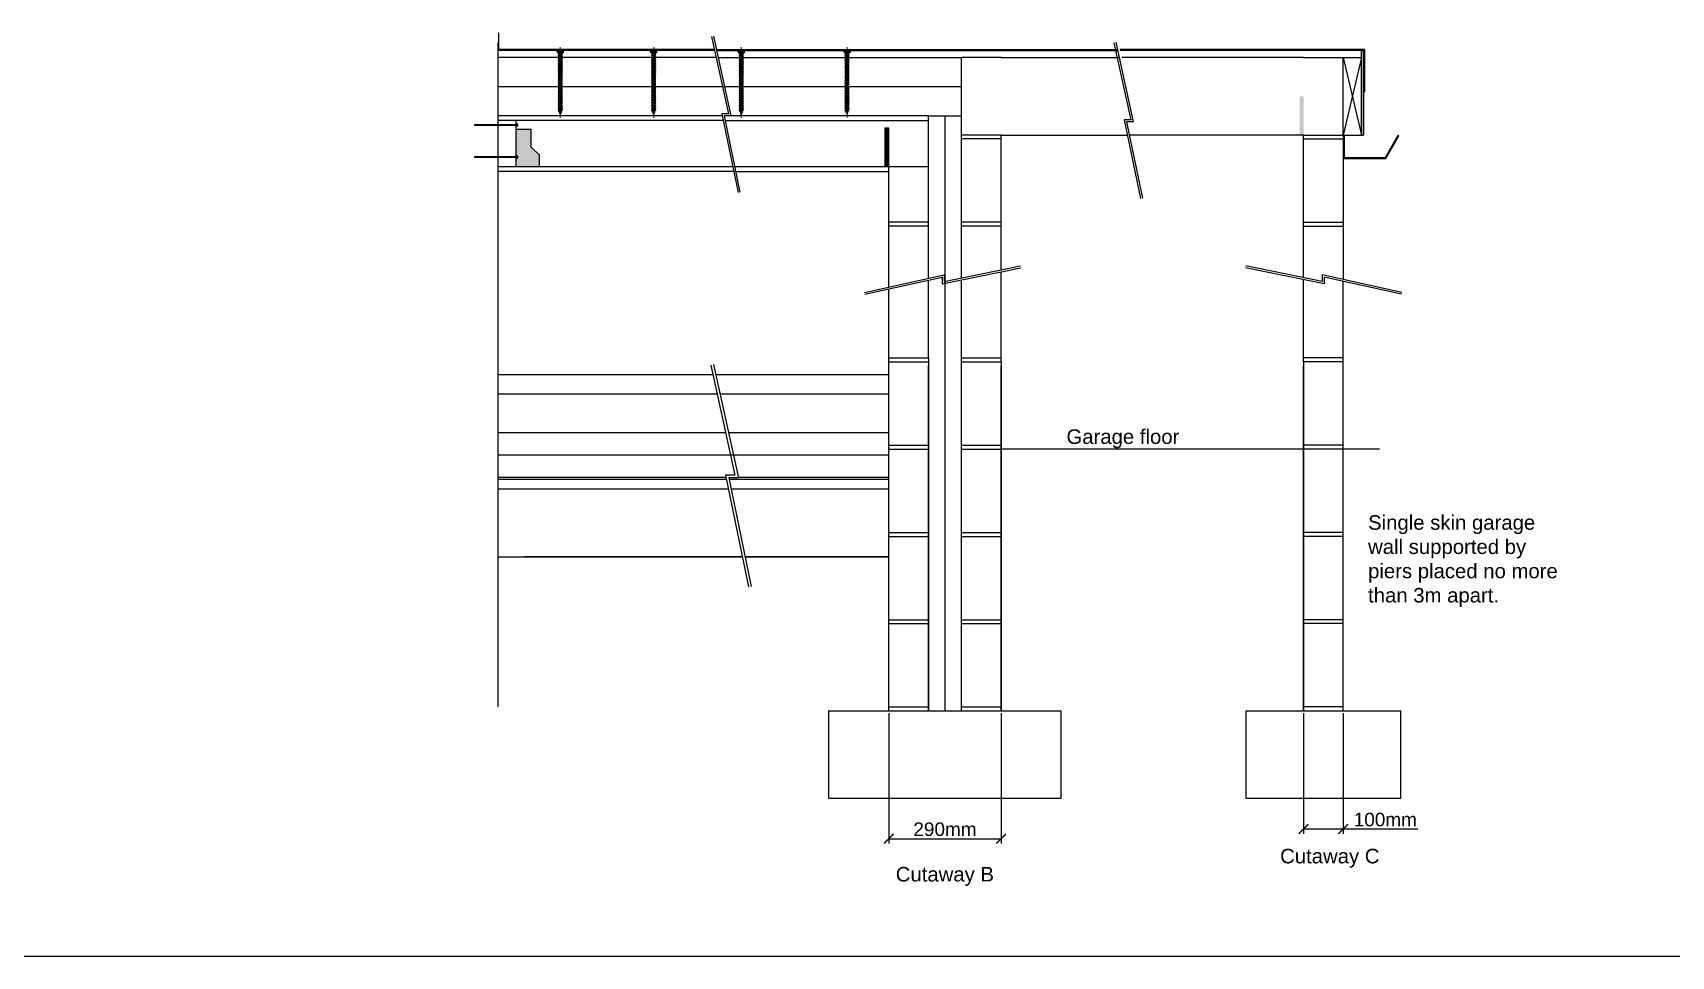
# Model space of a CAD drawing. Header units: millimetres. Extents: x -11841 to 102317, y -68819 to 40378.
# Drawn here: x 55095 to 63545, y -4065 to 698 of the extents above; entities that cross this region are included whole.
import ezdxf

# ---------------------------------------------------------------- set-up
doc = ezdxf.new("R2010")
doc.units = ezdxf.units.MM
doc.linetypes.add('CENTER', pattern=[50.8, 31.75, -6.35, 6.35, -6.35])
doc.layers.add('axis', color=40, linetype='CENTER', lineweight=13)
doc.styles.get("Standard").update_dxf_attribs({"font": 'Arial.ttf'})
doc.linetypes.add('BATTING', pattern='A,0.00254,-2.54,[134,ltypeshp.shx,S=2.54,R=0,X=-2.54,Y=0],-5.08,[134,ltypeshp.shx,S=2.54,R=180,X=2.54,Y=0],-2.54', length=10.16254)
doc.dimstyles.new('JRMStyle', dxfattribs={"dimtxt": 3.5, "dimasz": 2.5, "dimexe": 1.25, "dimexo": 0.625, "dimtad": 1, "dimdec": 0, "dimdsep": 46, "dimtxsty": 'Standard', "dimblk": 'ARCHTICK', "dimblk1": 'ARCHTICK', "dimblk2": 'ARCHTICK', "dimcen": 2.5, "dimadec": 0, "dimazin": 0, "dimtfac": 1, "dimtdec": 0, "dimtmove": 0, "dimatfit": 3, "dimldrblk": 'ARCHTICK', "dimfxl": 1, "dimarcsym": 0})

# ---------------------------------------------------------------- blocks, each defined once
blk = doc.blocks.new('нагель 100мм')
for p, q in [((-5.5, 3), (5.5, 3)), ((-5.5, 2), (-5.5, 3)), ((-5.5, 2), (5.5, 2)), ((-5.5, 2), (-4.3, 0)), ((-4.3, 0), (4.3, 0)), ((-3.8, -1.5), (3.7, 0)), ((-2.5, -0.7), (1.3, 0)), ((-2.5, -0.7), (-2.5, 0)), ((2.5, -0.7), (3.8, 0)), ((2.5, -0.2), (2.5, 0)), ((5.5, 2), (4.3, 0)), ((5.5, 2), (5.5, 3)), ((-3.8, -1.5), (-2.5, -0.7)), ((-3.8, -1.5), (-2.5, -1.7)), ((-3.8, -4.4), (3.7, -2.9)), ((-3.8, -4.4), (-2.5, -3.6)), ((-3.8, -4.4), (-2.5, -4.6)), ((-3.8, -7.2), (3.7, -5.8)), ((-3.8, -7.2), (-2.5, -6.5)), ((-3.8, -7.2), (-2.5, -7.5)), ((-3.8, -10.1), (3.7, -8.7)), ((-3.8, -10.1), (-2.5, -9.4)), ((-3.8, -10.1), (-2.5, -10.4)), ((-3.8, -13), (3.7, -11.6)), ((-3.8, -13), (-2.5, -12.3)), ((-3.8, -13), (-2.5, -13.3)), ((-3.8, -15.9), (3.7, -14.5)), ((-3.8, -15.9), (-2.5, -15.2)), ((-3.8, -15.9), (-2.5, -16.1)), ((-3.8, -18.8), (3.7, -17.3)), ((-3.8, -18.8), (-2.5, -18.1)), ((-3.8, -18.8), (-2.5, -19)), ((-3.8, -21.7), (3.7, -20.2)), ((-3.8, -21.7), (-2.5, -20.9)), ((-3.8, -21.7), (-2.5, -21.9)), ((-3.8, -24.6), (3.7, -23.1)), ((-3.8, -24.6), (-2.5, -23.8)), ((-3.8, -24.6), (-2.5, -24.8)), ((-3.8, -27.4), (3.7, -26)), ((-3.8, -27.4), (-2.5, -26.7)), ((-3.8, -27.4), (-2.5, -27.7)), ((-2.5, -1.7), (2.5, -0.7)), ((-2.5, -3.6), (-2.5, -1.7)), ((-2.5, -3.6), (2.5, -2.7)), ((-2.5, -4.6), (2.5, -3.6)), ((-2.5, -6.5), (-2.5, -4.6)), ((-2.5, -6.5), (2.5, -5.6)), ((-2.5, -7.5), (2.5, -6.5)), ((-2.5, -9.4), (-2.5, -7.5)), ((-2.5, -9.4), (2.5, -8.4)), ((-2.5, -10.4), (2.5, -9.4)), ((-2.5, -12.3), (-2.5, -10.4)), ((-2.5, -12.3), (2.5, -11.3)), ((-2.5, -13.3), (2.5, -12.3)), ((-2.5, -15.2), (-2.5, -13.3)), ((-2.5, -15.2), (2.5, -14.2)), ((-2.5, -16.1), (2.5, -15.2)), ((-2.5, -18.1), (-2.5, -16.1)), ((-2.5, -18.1), (2.5, -17.1)), ((-2.5, -19), (2.5, -18.1)), ((-2.5, -20.9), (-2.5, -19)), ((-2.5, -20.9), (2.5, -20)), ((-2.5, -21.9), (2.5, -20.9)), ((-2.5, -23.8), (-2.5, -21.9)), ((-2.5, -23.8), (2.5, -22.9)), ((-2.5, -24.8), (2.5, -23.8)), ((-2.5, -26.7), (-2.5, -24.8)), ((-2.5, -26.7), (2.5, -25.8)), ((-2.5, -27.7), (2.5, -26.7)), ((-2.5, -29.6), (-2.5, -27.7)), ((2.5, -2.7), (2.5, -0.7)), ((2.5, -2.7), (3.7, -2.9)), ((2.5, -3.6), (3.7, -2.9)), ((2.5, -5.6), (2.5, -3.6)), ((2.5, -5.6), (3.7, -5.8)), ((2.5, -6.5), (3.7, -5.8)), ((2.5, -8.4), (2.5, -6.5)), ((2.5, -8.4), (3.7, -8.7)), ((2.5, -9.4), (3.7, -8.7)), ((2.5, -11.3), (2.5, -9.4)), ((2.5, -11.3), (3.7, -11.6)), ((2.5, -12.3), (3.7, -11.6)), ((2.5, -14.2), (2.5, -12.3)), ((2.5, -14.2), (3.7, -14.5)), ((2.5, -15.2), (3.7, -14.5)), ((2.5, -17.1), (2.5, -15.2)), ((2.5, -17.1), (3.7, -17.3)), ((2.5, -18.1), (3.7, -17.3)), ((2.5, -20), (2.5, -18.1)), ((2.5, -20), (3.7, -20.2)), ((2.5, -20.9), (3.7, -20.2)), ((2.5, -22.9), (2.5, -20.9)), ((2.5, -22.9), (3.7, -23.1)), ((2.5, -23.8), (3.7, -23.1)), ((2.5, -25.8), (2.5, -23.8)), ((2.5, -25.8), (3.7, -26)), ((2.5, -26.7), (3.7, -26)), ((2.5, -28.6), (2.5, -26.7)), ((-3.8, -30.3), (3.7, -28.9)), ((-3.8, -30.3), (-2.5, -29.6)), ((-3.8, -30.3), (-2.5, -30.6)), ((-3.8, -33.2), (3.7, -31.8)), ((-3.8, -33.2), (-2.5, -32.5)), ((-3.8, -33.2), (-2.5, -33.5)), ((-3.8, -36.1), (3.7, -34.7)), ((-3.8, -36.1), (-2.5, -35.4)), ((-3.8, -36.1), (-2.5, -36.3)), ((-3.8, -39), (3.7, -37.5)), ((-3.8, -39), (-2.5, -38.3)), ((-3.8, -39), (-2.5, -39.2)), ((-3.8, -41.9), (3.7, -40.4)), ((-3.8, -41.9), (-2.5, -41.2)), ((-3.8, -41.9), (-2.5, -42.1)), ((-3.8, -44.8), (3.7, -43.3)), ((-3.8, -44.8), (-2.5, -44)), ((-3.8, -44.8), (-2.5, -45)), ((-3.8, -47.7), (3.7, -46.2)), ((-3.8, -47.7), (-2.5, -46.9)), ((-3.8, -47.7), (-2.5, -47.9)), ((-3.8, -50.5), (3.7, -49.1)), ((-3.8, -50.5), (-2.5, -49.8)), ((-3.8, -50.5), (-2.5, -50.8)), ((-3.8, -53.4), (3.7, -52)), ((-3.8, -53.4), (-2.5, -52.7)), ((-3.8, -53.4), (-2.5, -53.7)), ((-3.8, -56.3), (3.7, -54.9)), ((-3.8, -56.3), (-2.5, -55.6)), ((-3.8, -56.3), (-2.5, -56.6)), ((-2.5, -29.6), (2.5, -28.6)), ((-2.5, -30.6), (2.5, -29.6)), ((-2.5, -32.5), (-2.5, -30.6)), ((-2.5, -32.5), (2.5, -31.5)), ((-2.5, -33.5), (2.5, -32.5)), ((-2.5, -35.4), (-2.5, -33.5)), ((-2.5, -35.4), (2.5, -34.4)), ((-2.5, -36.3), (2.5, -35.4)), ((-2.5, -38.3), (-2.5, -36.3)), ((-2.5, -38.3), (2.5, -37.3)), ((-2.5, -39.2), (2.5, -38.3)), ((-2.5, -41.2), (-2.5, -39.2)), ((-2.5, -41.2), (2.5, -40.2)), ((-2.5, -42.1), (2.5, -41.2)), ((-2.5, -44), (-2.5, -42.1)), ((-2.5, -44), (2.5, -43.1)), ((-2.5, -45), (2.5, -44)), ((-2.5, -46.9), (-2.5, -45)), ((-2.5, -46.9), (2.5, -46)), ((-2.5, -47.9), (2.5, -46.9)), ((-2.5, -49.8), (-2.5, -47.9)), ((-2.5, -49.8), (2.5, -48.9)), ((-2.5, -50.8), (2.5, -49.8)), ((-2.5, -52.7), (-2.5, -50.8)), ((-2.5, -52.7), (2.5, -51.7)), ((-2.5, -53.7), (2.5, -52.7)), ((-2.5, -55.6), (-2.5, -53.7)), ((-2.5, -55.6), (2.5, -54.6)), ((-2.5, -56.6), (2.5, -55.6)), ((2.5, -28.6), (3.7, -28.9)), ((2.5, -29.6), (3.7, -28.9)), ((2.5, -31.5), (2.5, -29.6)), ((2.5, -31.5), (3.7, -31.8)), ((2.5, -32.5), (3.7, -31.8)), ((2.5, -34.4), (2.5, -32.5)), ((2.5, -34.4), (3.7, -34.7)), ((2.5, -35.4), (3.7, -34.7)), ((2.5, -37.3), (2.5, -35.4)), ((2.5, -37.3), (3.7, -37.5)), ((2.5, -38.3), (3.7, -37.5)), ((2.5, -40.2), (2.5, -38.3)), ((2.5, -40.2), (3.7, -40.4)), ((2.5, -41.2), (3.7, -40.4)), ((2.5, -43.1), (2.5, -41.2)), ((2.5, -43.1), (3.7, -43.3)), ((2.5, -44), (3.7, -43.3)), ((2.5, -46), (2.5, -44)), ((2.5, -46), (3.7, -46.2)), ((2.5, -46.9), (3.7, -46.2)), ((2.5, -48.9), (2.5, -46.9)), ((2.5, -48.9), (3.7, -49.1)), ((2.5, -49.8), (3.7, -49.1)), ((2.5, -51.7), (2.5, -49.8)), ((2.5, -51.7), (3.7, -52)), ((2.5, -52.7), (3.7, -52)), ((2.5, -54.6), (2.5, -52.7)), ((2.5, -54.6), (3.7, -54.9)), ((2.5, -55.6), (3.7, -54.9)), ((2.5, -57.5), (2.5, -55.6)), ((-3.8, -59.2), (3.7, -57.8)), ((-3.8, -59.2), (-2.5, -58.5)), ((-3.8, -59.2), (-2.5, -59.4)), ((-3.8, -62.1), (3.7, -60.6)), ((-3.8, -62.1), (-2.5, -61.4)), ((-3.8, -62.1), (-2.5, -62.3)), ((-3.8, -65), (3.7, -63.5)), ((-3.8, -65), (-2.5, -64.3)), ((-3.8, -65), (-2.5, -65.2)), ((-3.8, -67.9), (3.7, -66.4)), ((-3.8, -67.9), (-2.5, -67.1)), ((-3.8, -67.9), (-2.5, -68.1)), ((-3.8, -70.7), (3.7, -69.3)), ((-3.8, -70.7), (-2.5, -70)), ((-3.8, -70.7), (-2.5, -71)), ((-3.8, -73.6), (3.7, -72.2)), ((-3.8, -73.6), (-2.5, -72.9)), ((-3.8, -73.6), (-2.5, -73.9)), ((-3.8, -76.5), (3.7, -75.1)), ((-3.8, -76.5), (-2.5, -75.8)), ((-3.8, -76.5), (-2.5, -76.8)), ((-3.8, -79.4), (3.7, -78)), ((-3.8, -79.4), (-2.5, -78.7)), ((-3.8, -79.4), (-2.5, -79.6)), ((-3.8, -82.3), (3.7, -80.8)), ((-3.8, -82.3), (-2.5, -81.6)), ((-3.8, -82.3), (-2.5, -82.5)), ((-3.8, -85.2), (3.7, -83.7)), ((-3.8, -85.2), (-2.5, -84.5)), ((-2.5, -58.5), (-2.5, -56.6)), ((-2.5, -58.5), (2.5, -57.5)), ((-2.5, -59.4), (2.5, -58.5)), ((-2.5, -61.4), (-2.5, -59.4)), ((-2.5, -61.4), (2.5, -60.4)), ((-2.5, -62.3), (2.5, -61.4)), ((-2.5, -64.3), (-2.5, -62.3)), ((-2.5, -64.3), (2.5, -63.3)), ((-2.5, -65.2), (2.5, -64.3)), ((-2.5, -67.1), (-2.5, -65.2)), ((-2.5, -67.1), (2.5, -66.2)), ((-2.5, -68.1), (2.5, -67.1)), ((-2.5, -70), (-2.5, -68.1)), ((-2.5, -70), (2.5, -69.1)), ((-2.5, -71), (2.5, -70)), ((-2.5, -72.9), (-2.5, -71)), ((-2.5, -72.9), (2.5, -71.9)), ((-2.5, -73.9), (2.5, -72.9)), ((-2.5, -75.8), (-2.5, -73.9)), ((-2.5, -75.8), (2.5, -74.8)), ((-2.5, -76.8), (2.5, -75.8)), ((-2.5, -78.7), (-2.5, -76.8)), ((-2.5, -78.7), (2.5, -77.7)), ((-2.5, -79.6), (2.5, -78.7)), ((-2.5, -81.6), (-2.5, -79.6)), ((-2.5, -81.6), (2.5, -80.6)), ((-2.5, -82.5), (2.5, -81.6)), ((-2.5, -84.5), (-2.5, -82.5)), ((-2.5, -84.5), (2.5, -83.5)), ((-2.5, -85.4), (2.5, -84.5)), ((2.5, -57.5), (3.7, -57.8)), ((2.5, -58.5), (3.7, -57.8)), ((2.5, -60.4), (2.5, -58.5)), ((2.5, -60.4), (3.7, -60.6)), ((2.5, -61.4), (3.7, -60.6)), ((2.5, -63.3), (2.5, -61.4)), ((2.5, -63.3), (3.7, -63.5)), ((2.5, -64.3), (3.7, -63.5)), ((2.5, -66.2), (2.5, -64.3)), ((2.5, -66.2), (3.7, -66.4)), ((2.5, -67.1), (3.7, -66.4)), ((2.5, -69.1), (2.5, -67.1)), ((2.5, -69.1), (3.7, -69.3)), ((2.5, -70), (3.7, -69.3)), ((2.5, -71.9), (2.5, -70)), ((2.5, -71.9), (3.7, -72.2)), ((2.5, -72.9), (3.7, -72.2)), ((2.5, -74.8), (2.5, -72.9)), ((2.5, -74.8), (3.7, -75.1)), ((2.5, -75.8), (3.7, -75.1)), ((2.5, -77.7), (2.5, -75.8)), ((2.5, -77.7), (3.7, -78)), ((2.5, -78.7), (3.7, -78)), ((2.5, -80.6), (2.5, -78.7)), ((2.5, -80.6), (3.7, -80.8)), ((2.5, -81.6), (3.7, -80.8)), ((2.5, -83.5), (2.5, -81.6)), ((2.5, -83.5), (3.7, -83.7)), ((2.5, -84.5), (3.7, -83.7)), ((2.5, -86.4), (2.5, -84.5)), ((-3.8, -85.2), (-2.5, -85.4)), ((-3.8, -88.1), (3.7, -86.6)), ((-3.8, -88.1), (-2.5, -87.3)), ((-3.8, -88.1), (-2.5, -88.3)), ((-3.8, -91), (3.7, -89.5)), ((-3.8, -91), (-2.5, -90.2)), ((-3.8, -91), (-2.5, -91.2)), ((-3.8, -93.8), (3.7, -92.4)), ((-3.8, -93.8), (-2.5, -93.1)), ((-3.8, -93.8), (-2.5, -94.1)), ((-3.8, -96.7), (3.7, -95.3)), ((-3.8, -96.7), (-2.5, -96)), ((-3.8, -96.7), (-2.5, -97)), ((-3.8, -99.6), (3.7, -98.2)), ((-3.8, -99.6), (-2.5, -98.9)), ((-3.8, -99.6), (-2.5, -99.9)), ((-2.5, -87.3), (-2.5, -85.4)), ((-2.5, -87.3), (2.5, -86.4)), ((-2.5, -88.3), (2.5, -87.3)), ((-2.5, -90.2), (-2.5, -88.3)), ((-2.5, -90.2), (2.5, -89.3)), ((-2.5, -91.2), (2.5, -90.2)), ((-2.5, -93.1), (-2.5, -91.2)), ((-2.5, -93.1), (2.5, -92.2)), ((-2.5, -94.1), (2.5, -93.1)), ((-2.5, -96), (-2.5, -94.1)), ((-2.5, -96), (2.5, -95)), ((-2.5, -97), (2.5, -96)), ((-2.5, -98.4), (-2.5, -97)), ((-2.5, -98.9), (2.5, -97.9)), ((-2.5, -98.4), (-2.4, -98.9)), ((-2.5, -99.9), (2.5, -98.9)), ((-2.1, -99.8), (-1.4, -101.8)), ((-2, -102.2), (2.4, -101.3)), ((-2, -102.2), (-0.7, -101.4)), ((-2, -102.2), (-0.7, -102.4)), ((-1.3, -102.3), (0, -106.4)), ((-0.7, -101.4), (1.1, -101.1)), ((-0.7, -102.4), (1.1, -102)), ((0, -106.4), (1.4, -101.9)), ((1.1, -101.1), (2.4, -101.3)), ((1.1, -102), (2.4, -101.3)), ((1.6, -101.2), (2.3, -98.9)), ((2.5, -86.4), (3.7, -86.6)), ((2.5, -87.3), (3.7, -86.6)), ((2.5, -89.3), (2.5, -87.3)), ((2.5, -89.3), (3.7, -89.5)), ((2.5, -90.2), (3.7, -89.5)), ((2.5, -92.2), (2.5, -90.2)), ((2.5, -92.2), (3.7, -92.4)), ((2.5, -93.1), (3.7, -92.4)), ((2.5, -95.5), (2.5, -93.1)), ((2.5, -95), (3.7, -95.3)), ((2.5, -96), (3.7, -95.3)), ((2.5, -97.9), (2.5, -96)), ((2.5, -97.9), (3.7, -98.2)), ((2.5, -98.9), (3.7, -98.2)), ((2.5, -98.4), (2.5, -98.4))]:
    blk.add_line(p, q)
at = {"layer": 'axis', "ltscale": 10}
blk.add_line((0, 9.8), (0, -111.4), dxfattribs=at)
blk = doc.blocks.new('*U34')
for points in [[(0, 2.1), (-212.6, 2.1), (-213.5, 0), (-212.6, -2.1), (0, -2.1)], [(-148.5, 2.4), (-198.5, 2.4), (-198.5, -2.4), (-148.5, -2.4)], [(0, 2.6), (-10, 2.6), (-10, -2.6), (0, -2.6)], [(0, -9), (2, -9), (2, 9), (0, 9)], [(2.5, 10), (2, 10), (2, -9.9), (2.5, -9.9)], [(2.5, -10), (3.5, -5), (3.5, 5), (2.5, 10)], [(3.5, -5), (4.5, -5), (4.5, 5), (3.5, 5)]]:
    blk.add_lwpolyline(points, close=True)
blk.add_lwpolyline([(4.5, 4), (7.7, 4, -0.819483), (7.7, 2), (4.5, 2), (7.7, 2, -0.414585), (7.7, -2), (4.5, -2), (7.7, -2, -0.838855), (7.7, -4), (4.5, -4), (4.5, 4)], format="xyb")
for points in [[(8.5, 3), (8.5, -3)], [(-212.6, 0), (-212.6, -2.1)]]:
    blk.add_lwpolyline(points)
blk.add_spline([(-212.6, 2.1), (-199.1, 0.7), (-212.6, 0), (-213.5, 0)], degree=3)
blk = doc.blocks.new('_ArchTick')
at = {"color": 0, "linetype": 'ByBlock', "const_width": 0.15}
blk.add_lwpolyline([(-0.5, -0.5), (0.5, 0.5)], dxfattribs=at)
blk = doc.blocks.new('*D48')
at = {"color": 0, "lineweight": -2, "transparency": 16777216}
for p, q in [((59509.5, -2812.3), (59509.5, -3484.1)), ((60089.5, -2812.3), (60089.5, -3484.1)), ((59509.5, -3459.1), (60089.5, -3459.1))]:
    blk.add_line(p, q, dxfattribs=at)
at = {"layer": 'Defpoints', "color": 0, "transparency": 16777216}
for p in [(59509.5, -2799.8), (60089.5, -2799.8), (60089.5, -3459.1)]:
    blk.add_point(p, dxfattribs=at)
at = {"color": 0, "lineweight": -2, "transparency": 16777216, "xscale": 50, "yscale": 50, "zscale": 50, "rotation": 180}
blk.add_blockref('_ArchTick', (59509.5, -3459.1), dxfattribs=at)
at = {"color": 0, "lineweight": -2, "transparency": 16777216, "xscale": 50, "yscale": 50, "zscale": 50}
blk.add_blockref('_ArchTick', (60089.5, -3459.1), dxfattribs=at)
at = {"color": 0, "transparency": 16777216, "insert": (59799.5, -3410.8), "char_height": 70, "attachment_point": 5}
blk.add_mtext('290mm', dxfattribs=at)
blk = doc.blocks.new('*D55')
at = {"color": 0, "lineweight": -2, "ltscale": 0.58, "transparency": 16777216}
for p, q in [((61648.9, -2812.3), (61648.9, -3434.1)), ((61853.9, -2812.3), (61853.9, -3434.1)), ((61648.9, -3409.1), (61853.9, -3409.1)), ((61853.9, -3409.1), (62238, -3409.1))]:
    blk.add_line(p, q, dxfattribs=at)
at = {"layer": 'Defpoints', "color": 0, "ltscale": 0.58, "transparency": 16777216}
for p in [(61648.9, -2799.8), (61853.9, -2799.8), (61853.9, -3409.1)]:
    blk.add_point(p, dxfattribs=at)
at = {"color": 0, "lineweight": -2, "ltscale": 0.58, "transparency": 16777216, "xscale": 50, "yscale": 50, "zscale": 50, "rotation": 180}
blk.add_blockref('_ArchTick', (61648.9, -3409.1), dxfattribs=at)
at = {"color": 0, "lineweight": -2, "ltscale": 0.58, "transparency": 16777216, "xscale": 50, "yscale": 50, "zscale": 50}
blk.add_blockref('_ArchTick', (61853.9, -3409.1), dxfattribs=at)
at = {"color": 0, "ltscale": 0.58, "transparency": 16777216, "insert": (62070.9, -3360.9), "char_height": 70, "attachment_point": 5}
blk.add_mtext('100mm', dxfattribs=at)

msp = doc.modelspace()

# ---------------------------------------------------------------- hatches: boundary and pattern name
h = msp.add_hatch(color=251)
h.dxf.hatch_style = 1
h.paths.add_polyline_path([(61648.9, 369.9), (61628.9, 369.9), (61628.9, 169.9), (61648.9, 169.9)])
h = msp.add_hatch(color=251)
h.dxf.hatch_style = 1
h.paths.add_polyline_path([(57665.3, 108.3), (57665.3, 199.9), (57587.7, 199.9), (57587.7, 5.9), (57707.7, 5.9), (57707.7, 65.9)])
h = msp.add_hatch()
h.set_pattern_fill('ANGLE')
h.set_pattern_definition([(0, (-6757.935, -512.339), (0, 6.985), [5.08, -1.905]), (90, (-6757.935, -512.339), (-6.985, 4e-16), [5.08, -1.905])])
h.paths.add_polyline_path([(59509.5, 205.9), (59489.5, 205.9), (59489.5, 5.9), (59509.5, 5.9)])
h = msp.add_hatch(color=251)
h.dxf.hatch_style = 1
h.paths.add_polyline_path([(59509.5, 205.9), (59489.5, 205.9), (59489.5, 5.9), (59509.5, 5.9)])

# ---------------------------------------------------------------- linework, layer by layer
at = {"linetype": 'BATTING', "ltscale": 0.7}
for p, q in [((57498.7, 610.9), (57498.7, 697.6)), ((57493.7, 419.9), (59884.5, 419.9))]:
    msp.add_line(p, q, dxfattribs=at)
for p, q in [((58595.8, 677.6), (58683.1, 278.8)), ((58605.5, 679.8), (58695.8, 268.8)), ((57493.7, 647.3), (57493.7, -2779.2)), ((58611.5, 605.9), (57493.7, 605.9)), ((58610.4, 610.9), (57498.7, 610.9)), ((58620.7, 610.9), (60693.1, 610.9)), ((58621.8, 605.9), (60693.1, 605.9)), ((60671.1, 646.5), (60758.4, 247.7)), ((60680.8, 648.6), (60771.1, 237.7)), ((61957.9, 605.9), (60703.4, 605.9)), ((61947.9, 605.9), (61947.9, 169.9)), ((58619.4, 569.9), (57493.7, 569.9)), ((58629.7, 569.9), (59884.5, 569.9)), ((58632.5, 569.9), (58629.7, 569.9)), ((59884.5, -18.1), (59884.5, 569.9)), ((60089.5, 569.9), (59884.5, 569.9)), ((60089.5, 569.9), (60701, 569.9)), ((61648.9, 569.9), (60711.3, 569.9)), ((61648.9, 569.9), (61947.9, 569.9)), ((58650.7, 269.9), (57493.7, 269.9)), ((58683.1, 278.8), (58648.9, 278.8)), ((58648.9, 278.8), (58732.6, -125.9)), ((58695.8, 268.8), (58661.1, 268.8)), ((58661.1, 268.8), (58742.4, -123.9)), ((59714.5, 269.9), (58695.8, 268.8)), ((59714.5, 245.9), (59714.5, 269.9)), ((58655.7, 245.9), (57493.7, 245.9)), ((57587.7, 5.9), (57587.7, 245.9)), ((57587.7, 199.9), (57665.3, 199.9)), ((57587.7, 5.9), (57587.7, 199.9)), ((57665.3, 108.3), (57665.3, 199.9)), ((58665.9, 245.9), (59714.5, 245.9)), ((59509.5, 205.9), (59489.5, 205.9)), ((59489.5, 205.9), (59489.5, 5.9)), ((59509.5, 5.9), (59509.5, 205.9)), ((59714.5, 5.9), (59714.5, 245.9)), ((60089.5, 169.9), (59884.5, 169.9)), ((60089.5, 149.9), (60089.5, 169.9)), ((60089.5, 169.9), (60740.2, 169.9)), ((60758.4, 247.7), (60724.1, 247.7)), ((60724.1, 247.7), (60807.9, -157.1)), ((60771.1, 237.7), (60736.4, 237.7)), ((60736.4, 237.7), (60817.7, -155.1)), ((61648.9, 169.9), (60750.4, 169.9)), ((61648.9, 169.9), (61853.9, 169.9)), ((61648.9, 149.9), (61648.9, 169.9)), ((57707.7, 65.9), (57665.3, 108.3)), ((60089.5, 149.9), (59884.5, 149.9)), ((60089.5, -18.1), (60089.5, 149.9)), ((61648.9, 149.9), (61853.9, 149.9)), ((61648.9, -18.1), (61648.9, 149.9)), ((58705.3, 5.9), (57493.7, 5.9)), ((57707.7, 5.9), (57587.7, 5.9)), ((57707.7, 5.9), (57707.7, 65.9)), ((59714.5, 5.9), (58715.5, 5.9)), ((59509.5, 5.9), (58715.5, 5.9)), ((59509.5, -18.1), (59509.5, 5.9)), ((59509.5, -18.1), (59509.5, 5.9)), ((59714.5, -18.1), (59714.5, 5.9)), ((58710.3, -18.1), (57493.7, -18.1)), ((58720.5, -18.1), (59509.5, -18.1)), ((59509.5, -614), (59509.5, -18.1)), ((59714.5, -569), (59714.5, -18.1)), ((59884.5, -567.4), (59884.5, -18.1)), ((60089.5, -525), (60089.5, -18.1)), ((61648.9, -565.9), (61648.9, -18.1)), ((59714.5, -280.1), (59509.5, -280.1)), ((59714.5, -300.1), (59509.5, -300.1)), ((60089.5, -280.1), (59884.5, -280.1)), ((60089.5, -300.1), (59884.5, -300.1)), ((61648.9, -280.1), (61853.9, -280.1)), ((61648.9, -300.1), (61853.9, -300.1)), ((59795.9, -585.8), (60188.6, -504.5)), ((61744.9, -585.8), (61352.2, -504.5)), ((59384.9, -641.4), (59795.9, -551.1)), ((59387.1, -651.1), (59785.9, -563.8)), ((59714.5, -979.8), (59714.5, -579.5)), ((59785.9, -598), (60190.6, -514.3)), ((59785.9, -563.8), (59785.9, -598)), ((59795.9, -551.1), (59795.9, -585.8)), ((59884.5, -999.8), (59884.5, -577.6)), ((60089.5, -999.8), (60089.5, -535.2)), ((61754.9, -598), (61350.1, -514.3)), ((61648.9, -999.8), (61648.9, -576.1)), ((62155.9, -641.4), (61744.9, -551.1)), ((61744.9, -551.1), (61744.9, -585.8)), ((62153.7, -651.1), (61754.9, -563.8)), ((61754.9, -563.8), (61754.9, -598)), ((61853.9, -2799.8), (61853.9, -585.5)), ((59509.5, -979.8), (59509.5, -624.3)), ((58605.5, -1013.5), (58734, -1598.8)), ((59509.5, -999.8), (59509.5, -979.8)), ((59509.5, -979.8), (59714.5, -979.8)), ((59509.5, -2799.8), (59509.5, -999.8)), ((59509.5, -999.8), (59714.5, -999.8)), ((59714.5, -979.8), (59714.5, -999.8)), ((59714.5, -999.8), (59714.5, -1429.8)), ((59884.5, -979.8), (60089.5, -979.8)), ((59884.5, -1429.8), (59884.5, -999.8)), ((59884.5, -999.8), (60089.5, -999.8)), ((60089.5, -999.8), (60089.5, -1429.8)), ((61853.9, -979.8), (61648.9, -979.8)), ((61853.9, -999.8), (61648.9, -999.8)), ((61648.9, -999.8), (61648.9, -1429.8)), ((57493.7, -1064.8), (58602.2, -1064.8)), ((58591.6, -1016.6), (58715.9, -1584.6)), ((58616.8, -1064.8), (59509.5, -1064.8)), ((59714.5, -2799.8), (59714.5, -1017.9)), ((60089.5, -2799.8), (60089.5, -1017.9)), ((61648.9, -2799.8), (61648.9, -1017.9)), ((57493.7, -1164.8), (58624.1, -1164.8)), ((58638.8, -1164.8), (59509.5, -1164.8)), ((57493.7, -1364.8), (58667.9, -1364.8)), ((58682.7, -1364.8), (59509.5, -1364.8)), ((59509.5, -1449.8), (59509.5, -1429.8)), ((59509.5, -1429.8), (59714.5, -1429.8)), ((59714.5, -1429.8), (59714.5, -1449.8)), ((59884.5, -1449.8), (59884.5, -1429.8)), ((59884.5, -1429.8), (60089.5, -1429.8)), ((60089.5, -1429.8), (60089.5, -1449.8)), ((61853.9, -1429.8), (61648.9, -1429.8)), ((61648.9, -1429.8), (61648.9, -1449.8)), ((59509.5, -1879.8), (59509.5, -1449.8)), ((59509.5, -1449.8), (59714.5, -1449.8)), ((59714.5, -1449.8), (59714.5, -1879.8)), ((59884.5, -1879.8), (59884.5, -1449.8)), ((59884.5, -1449.8), (60089.5, -1449.8)), ((60089.5, -1449.8), (60089.5, -1879.8)), ((62040.4, -1449.8), (60089.5, -1449.8)), ((61853.9, -1449.8), (61648.9, -1449.8)), ((61648.9, -1449.8), (61648.9, -1879.8)), ((57493.7, -1594.8), (58669.4, -1594.8)), ((57493.7, -1604.8), (58671.4, -1604.8)), ((58715.9, -1584.6), (58667.2, -1584.6)), ((58667.2, -1584.6), (58786.5, -2160.9)), ((58734, -1598.8), (58684.7, -1598.8)), ((58684.7, -1598.8), (58800.4, -2158.1)), ((58686, -1604.8), (59509.5, -1604.8)), ((58733.2, -1594.8), (59509.5, -1594.8)), ((57493.7, -1654.8), (58681.8, -1654.8)), ((58696.3, -1654.8), (59509.5, -1654.8)), ((59509.5, -1899.8), (59509.5, -1879.8)), ((59509.5, -1879.8), (59714.5, -1879.8)), ((59509.5, -2329.8), (59509.5, -1899.8)), ((59509.5, -1899.8), (59714.5, -1899.8)), ((59714.5, -1879.8), (59714.5, -1899.8)), ((59714.5, -1899.8), (59714.5, -2329.8)), ((59884.5, -1899.8), (59884.5, -1879.8)), ((59884.5, -1879.8), (60089.5, -1879.8)), ((59884.5, -2329.8), (59884.5, -1899.8)), ((59884.5, -1899.8), (60089.5, -1899.8)), ((60089.5, -1879.8), (60089.5, -1899.8)), ((60089.5, -1899.8), (60089.5, -2329.8)), ((61853.9, -1879.8), (61648.9, -1879.8)), ((61648.9, -1879.8), (61648.9, -1899.8)), ((61853.9, -1899.8), (61648.9, -1899.8)), ((61648.9, -1899.8), (61648.9, -2329.8)), ((57493.7, -2004.8), (58754.2, -2004.8)), ((58754.2, -2004.8), (57631, -2004.8)), ((59509.5, -2004.8), (58768.7, -2004.8)), ((58768.7, -2004.8), (59509.5, -2004.8)), ((59509.5, -2349.8), (59509.5, -2329.8)), ((59509.5, -2329.8), (59714.5, -2329.8)), ((59509.5, -2779.8), (59509.5, -2349.8)), ((59509.5, -2349.8), (59714.5, -2349.8)), ((59714.5, -2329.8), (59714.5, -2349.8)), ((59714.5, -2349.8), (59714.5, -2779.8)), ((59884.5, -2349.8), (59884.5, -2329.8)), ((59884.5, -2329.8), (60089.5, -2329.8)), ((59884.5, -2779.8), (59884.5, -2349.8)), ((59884.5, -2349.8), (60089.5, -2349.8)), ((60089.5, -2329.8), (60089.5, -2349.8)), ((60089.5, -2349.8), (60089.5, -2779.8)), ((61853.9, -2329.8), (61648.9, -2329.8)), ((61648.9, -2329.8), (61648.9, -2349.8)), ((61853.9, -2349.8), (61648.9, -2349.8)), ((61648.9, -2349.8), (61648.9, -2779.8)), ((59509.5, -2799.8), (59509.5, -2779.8)), ((59509.5, -2779.8), (59714.5, -2779.8)), ((59714.5, -2779.8), (59714.5, -2799.8)), ((59884.5, -2799.8), (59884.5, -2779.8)), ((59884.5, -2779.8), (60089.5, -2779.8)), ((60089.5, -2779.8), (60089.5, -2799.8)), ((61853.9, -2779.8), (61648.9, -2779.8)), ((61648.9, -2779.8), (61648.9, -2799.8)), ((29010.3, -4065.5), (102317, -4065.5))]:
    msp.add_line(p, q)
at = {"ltscale": 0.58}
for p, q in [((61962.9, 610.9), (60702.3, 610.9)), ((61947.9, 605.9), (61957.9, 605.9)), ((61947.9, 569.9), (61947.9, 605.9)), ((61957.9, 605.9), (61957.9, 169.9)), ((61962.9, 610.9), (61962.9, 390.4)), ((61853.9, 569.9), (61947.9, 169.9)), ((61947.9, 569.9), (61853.9, 169.9)), ((61853.9, 169.9), (61853.9, 569.9)), ((61947.9, 169.9), (61947.9, 569.9)), ((61853.9, 169.9), (61853.9, 49.9)), ((61853.9, 169.9), (61947.9, 169.9)), ((61858.9, 169.9), (61858.9, 54.9)), ((61947.9, 169.9), (61957.9, 169.9)), ((62071, 54.9), (62136.8, 169)), ((62141.2, 166.5), (62136.8, 169)), ((61853.9, 149.9), (61853.9, -575)), ((62073.9, 49.9), (62141.2, 166.5)), ((61853.9, 49.9), (62073.9, 49.9)), ((61858.9, 54.9), (62071, 54.9)), ((59199.5, -2799.8), (60399.5, -2799.8)), ((59199.5, -2799.8), (59199.5, -3249.8)), ((59509.5, -2799.8), (60089.5, -2799.8)), ((60399.5, -3249.8), (60399.5, -2799.8)), ((61351.4, -2799.8), (62151.4, -2799.8)), ((61351.4, -2799.8), (61351.4, -3249.8)), ((62151.4, -3249.8), (62151.4, -2799.8)), ((59199.5, -3249.8), (60399.5, -3249.8)), ((61351.4, -3249.8), (62151.4, -3249.8))]:
    msp.add_line(p, q, dxfattribs=at)
at = {"ltscale": 0.7}
for p, q in [((57493.7, 569.9), (57493.7, 269.9)), ((59714.5, 269.9), (59884.5, 269.9))]:
    msp.add_line(p, q, dxfattribs=at)
at = {"linetype": 'BATTING', "ltscale": 0.4}
msp.add_line((59799.5, 269.9), (59799.5, -2799.8), dxfattribs=at)
at = {"linetype": 'BATTING', "ltscale": 0.55}
msp.add_line((57493.7, -1479.8), (59509.5, -1479.8), dxfattribs=at)

# ---------------------------------------------------------------- block references
at = {"xscale": 3, "yscale": 3, "zscale": 3}
for p in [(57815.5, 593.5), (58297.6, 593.5), (58749, 593.5), (59295, 594.7)]:
    msp.add_blockref('нагель 100мм', p, dxfattribs=at)
at = {"xscale": -1, "rotation": 180}
for p in [(57587.7, 221.7), (57587.7, 56.5)]:
    msp.add_blockref('*U34', p, dxfattribs=at)

# ---------------------------------------------------------------- texts
at = {"char_height": 75, "attachment_point": 1}
for s, width, insert in [('Garage floor', 1386.155, (60426.2, -1348.1)), ('Cutaway C', 2143.269, (61528.3, -3511.5)), ('Cutaway B', 2143.269, (59545.9, -3605))]:
    msp.add_mtext_dynamic_manual_height_columns(s, width=width, gutter_width=12.5, heights=[0], dxfattribs=dict(at, insert=insert))
at = {"ltscale": 0.58, "insert": (61982, -1790.8), "char_height": 75, "attachment_point": 1}
msp.add_mtext_dynamic_manual_height_columns('Single skin garage wall supported by piers placed no more than 3m apart.', width=1024.365, gutter_width=12.5, heights=[0], dxfattribs=at)

# ---------------------------------------------------------------- dimensions: what is measured, and where the dimension line sits
dim = msp.add_linear_dim(base=(60089.5, -3459.1), p1=(59509.5, -2799.8), p2=(60089.5, -2799.8), text='290mm', dimstyle='JRMStyle', override={"dimpost": 'mm'})
dim.commit()
dim.dimension.update_dxf_attribs({"geometry": '*D48', "text_midpoint": (59799.5, -3410.8)})
at = {"ltscale": 0.58}
dim = msp.add_linear_dim(base=(61853.9, -3409.1), p1=(61648.9, -2799.8), p2=(61853.9, -2799.8), text='100mm', dimstyle='JRMStyle', override={"dimpost": 'mm'}, dxfattribs=at)
dim.commit()
dim.dimension.update_dxf_attribs({"geometry": '*D55', "text_midpoint": (62070.9, -3360.9)})

doc.saveas('drawing.dxf')
